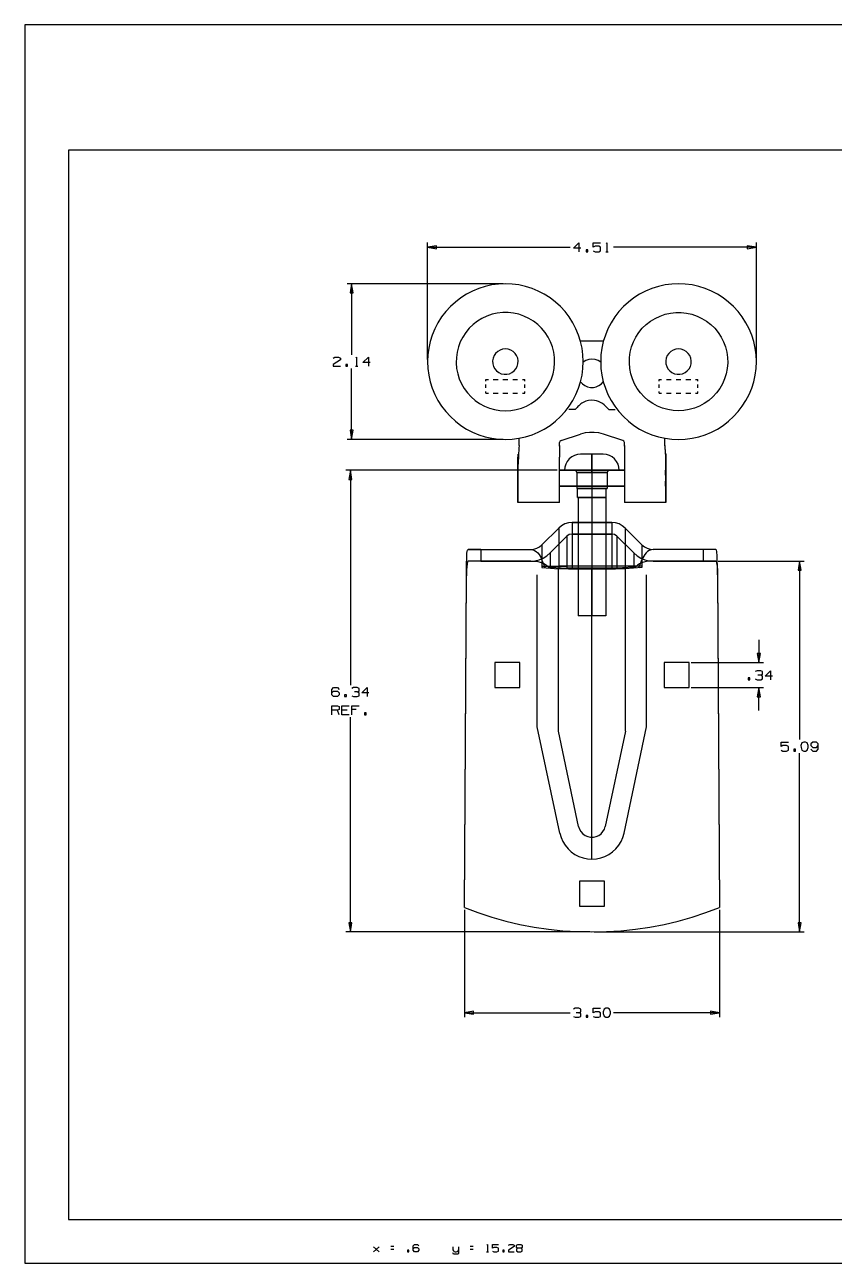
# Model space of a CAD drawing. Extents: x 40 to 4280, y 58 to 3335.
# Drawn here: x 40 to 2180, y 58 to 3335 of the extents above; entities that cross this region are included whole.
import ezdxf

# ---------------------------------------------------------------- set-up
doc = ezdxf.new("R2010")
doc.units = 0
doc.layers.add('n168-815-5040-box-rail-hangers_techdrawing', color=7, linetype='CONTINUOUS')

msp = doc.modelspace()

# ---------------------------------------------------------------- linework, layer by layer
at = {"layer": 'n168-815-5040-box-rail-hangers_techdrawing', "color": 7}
for points in [[(39.599999, 57.599999), (4280.400893, 57.599999), (4280.400893, 3334.581917), (39.599999, 3334.581917)], [(4146.429896, 3003.028925), (155.257996, 3003.028925), (155.257996, 173.257996), (4146.429896, 173.257996)], [(1104.563972, 2746.063931), (1128.658972, 2742.047931), (1128.658972, 2750.079931)], [(1523.830962, 2734.015932), (1528.599962, 2734.015932), (1528.599962, 2738.784932), (1523.830962, 2738.784932)], [(1974.120951, 2746.063931), (1950.024951, 2750.079931), (1950.024951, 2742.047931)], [(903.789977, 2649.140934), (899.773978, 2625.044934), (907.805977, 2625.044934)], [(1310.435967, 2237.396944), (1328.377967, 2238.180944), (1346.184966, 2240.524944), (1363.718966, 2244.411944), (1380.847965, 2249.812944), (1397.440965, 2256.685944), (1413.370965, 2264.978943), (1428.518964, 2274.628943), (1442.766964, 2285.561943), (1456.008964, 2297.695943), (1468.141963, 2310.936942), (1479.075963, 2325.185942), (1488.725963, 2340.332941), (1497.018963, 2356.263941), (1503.891962, 2372.856941), (1509.291962, 2389.98494), (1513.179962, 2407.51994), (1515.523962, 2425.325939), (1516.306962, 2443.268939), (1515.523962, 2461.211938), (1513.179962, 2479.017938), (1509.291962, 2496.551938), (1503.891962, 2513.680937), (1497.018963, 2530.273937), (1488.725963, 2546.204936), (1479.075963, 2561.351936), (1468.141963, 2575.600936), (1456.008964, 2588.841935), (1442.766964, 2600.975935), (1428.518964, 2611.908935), (1413.370965, 2621.558934), (1397.440965, 2629.851934), (1380.847965, 2636.724934), (1363.718966, 2642.125934), (1346.184966, 2646.012934), (1328.377967, 2648.356934), (1310.435967, 2649.140934), (1292.492968, 2648.356934), (1274.686968, 2646.012934), (1257.151969, 2642.125934), (1240.022969, 2636.724934), (1223.429969, 2629.851934), (1207.49997, 2621.558934), (1192.35297, 2611.908935), (1178.103971, 2600.975935), (1164.861971, 2588.841935), (1152.728971, 2575.600936), (1141.795971, 2561.351936), (1132.145972, 2546.204936), (1123.852972, 2530.273937), (1116.978972, 2513.680937), (1111.578972, 2496.551938), (1107.691972, 2479.017938), (1105.346972, 2461.211938), (1104.563972, 2443.268939), (1105.346972, 2425.325939), (1107.691972, 2407.51994), (1111.578972, 2389.98494), (1116.978972, 2372.856941), (1123.852972, 2356.263941), (1132.145972, 2340.332941), (1141.795971, 2325.185942), (1152.728971, 2310.936942), (1164.861971, 2297.695943), (1178.103971, 2285.561943), (1192.35297, 2274.628943), (1207.49997, 2264.978943), (1223.429969, 2256.685944), (1240.022969, 2249.812944), (1257.151969, 2244.411944), (1274.686968, 2240.524944), (1292.492968, 2238.180944)], [(1768.248956, 2237.396944), (1786.191955, 2238.180944), (1803.997955, 2240.524944), (1821.532954, 2244.411944), (1838.660954, 2249.812944), (1855.254954, 2256.685944), (1871.184953, 2264.978943), (1886.332953, 2274.628943), (1900.580952, 2285.561943), (1913.821952, 2297.695943), (1925.955952, 2310.936942), (1936.889952, 2325.185942), (1946.538951, 2340.332941), (1954.831951, 2356.263941), (1961.704951, 2372.856941), (1967.105951, 2389.98494), (1970.992951, 2407.51994), (1973.337951, 2425.325939), (1974.120951, 2443.268939), (1973.337951, 2461.211938), (1970.992951, 2479.017938), (1967.105951, 2496.551938), (1961.704951, 2513.680937), (1954.831951, 2530.273937), (1946.538951, 2546.204936), (1936.889952, 2561.351936), (1925.955952, 2575.600936), (1913.821952, 2588.841935), (1900.580952, 2600.975935), (1886.332953, 2611.908935), (1871.184953, 2621.558934), (1855.254954, 2629.851934), (1838.660954, 2636.724934), (1821.532954, 2642.125934), (1803.997955, 2646.012934), (1786.191955, 2648.356934), (1768.248956, 2649.140934), (1750.305956, 2648.356934), (1732.499957, 2646.012934), (1714.965957, 2642.125934), (1697.836958, 2636.724934), (1681.243958, 2629.851934), (1665.313958, 2621.558934), (1650.165959, 2611.908935), (1635.917959, 2600.975935), (1622.675959, 2588.841935), (1610.54296, 2575.600936), (1599.60896, 2561.351936), (1589.95896, 2546.204936), (1581.66596, 2530.273937), (1574.792961, 2513.680937), (1569.392961, 2496.551938), (1565.504961, 2479.017938), (1563.160961, 2461.211938), (1562.377961, 2443.268939), (1563.160961, 2425.325939), (1565.504961, 2407.51994), (1569.392961, 2389.98494), (1574.792961, 2372.856941), (1581.66596, 2356.263941), (1589.95896, 2340.332941), (1599.60896, 2325.185942), (1610.54296, 2310.936942), (1622.675959, 2297.695943), (1635.917959, 2285.561943), (1650.165959, 2274.628943), (1665.313958, 2264.978943), (1681.243958, 2256.685944), (1697.836958, 2249.812944), (1714.965957, 2244.411944), (1732.499957, 2240.524944), (1750.305956, 2238.180944)], [(1310.435967, 2313.153942), (1324.749967, 2313.942942), (1338.888967, 2316.302942), (1352.683966, 2320.202942), (1365.965966, 2325.597942), (1378.572966, 2332.420942), (1390.353965, 2340.589941), (1401.164965, 2350.004941), (1410.873965, 2360.551941), (1419.363965, 2372.102941), (1426.531964, 2384.51794), (1432.289964, 2397.64594), (1436.569964, 2411.32694), (1439.317964, 2425.396939), (1440.501964, 2439.683939), (1440.106964, 2454.013939), (1438.137964, 2468.212938), (1434.617964, 2482.109938), (1429.591964, 2495.535938), (1423.118964, 2508.326937), (1415.277965, 2520.327937), (1406.164965, 2531.393937), (1395.888965, 2541.389936), (1384.575965, 2550.194936), (1372.363966, 2557.701936), (1359.398966, 2563.819936), (1345.840966, 2568.474936), (1331.851967, 2571.609936), (1317.603967, 2573.186936), (1303.267967, 2573.186936), (1289.018968, 2571.609936), (1275.030968, 2568.474936), (1261.471968, 2563.819936), (1248.507969, 2557.701936), (1236.294969, 2550.194936), (1224.981969, 2541.389936), (1214.70697, 2531.393937), (1205.59297, 2520.327937), (1197.75197, 2508.326937), (1191.27897, 2495.535938), (1186.25297, 2482.109938), (1182.73397, 2468.212938), (1180.76497, 2454.013939), (1180.36997, 2439.683939), (1181.55297, 2425.396939), (1184.30197, 2411.32694), (1188.58097, 2397.64594), (1194.33997, 2384.51794), (1201.50697, 2372.102941), (1209.99697, 2360.551941), (1219.70697, 2350.004941), (1230.516969, 2340.589941), (1242.297969, 2332.420942), (1254.904969, 2325.597942), (1268.186968, 2320.202942), (1281.981968, 2316.302942), (1296.121968, 2313.942942)], [(1195.25897, 2568.564936)], [(1195.25897, 2568.564936)], [(1449.706964, 2568.564936)], [(1449.706964, 2568.564936)], [(1628.977959, 2568.564936)], [(1628.977959, 2568.564936)], [(1768.248956, 2313.153942), (1753.935956, 2313.942942), (1739.794957, 2316.302942), (1726.000957, 2320.202942), (1712.718957, 2325.597942), (1700.110957, 2332.420942), (1688.330958, 2340.589941), (1677.519958, 2350.004941), (1667.810958, 2360.551941), (1659.320959, 2372.102941), (1652.152959, 2384.51794), (1646.394959, 2397.64594), (1642.114959, 2411.32694), (1639.366959, 2425.396939), (1638.182959, 2439.683939), (1638.577959, 2454.013939), (1640.546959, 2468.212938), (1644.065959, 2482.109938), (1649.092959, 2495.535938), (1655.565959, 2508.326937), (1663.406958, 2520.327937), (1672.519958, 2531.393937), (1682.795958, 2541.389936), (1694.108958, 2550.194936), (1706.320957, 2557.701936), (1719.285957, 2563.819936), (1732.843957, 2568.474936), (1746.832956, 2571.609936), (1761.081956, 2573.186936), (1775.416956, 2573.186936), (1789.664955, 2571.609936), (1803.653955, 2568.474936), (1817.212955, 2563.819936), (1830.176954, 2557.701936), (1842.389954, 2550.194936), (1853.702954, 2541.389936), (1863.977953, 2531.393937), (1873.091953, 2520.327937), (1880.931953, 2508.326937), (1887.404953, 2495.535938), (1892.431953, 2482.109938), (1895.950953, 2468.212938), (1897.919953, 2454.013939), (1898.314953, 2439.683939), (1897.131953, 2425.396939), (1894.382953, 2411.32694), (1890.103953, 2397.64594), (1884.344953, 2384.51794), (1877.176953, 2372.102941), (1868.687953, 2360.551941), (1858.978954, 2350.004941), (1848.167954, 2340.589941), (1836.386954, 2332.420942), (1823.778954, 2325.597942), (1810.497955, 2320.202942), (1796.702955, 2316.302942), (1782.562955, 2313.942942)], [(1883.425953, 2568.564936)], [(1883.425953, 2568.564936)], [(1486.332963, 2544.469936)], [(1486.332963, 2544.469936)], [(1310.435967, 2477.001938), (1303.183967, 2476.213938), (1296.270968, 2473.884938), (1290.020968, 2470.123938), (1284.724968, 2465.107938), (1280.631968, 2459.069939), (1277.931968, 2452.292939), (1276.750968, 2445.094939), (1277.145968, 2437.810939), (1279.097968, 2430.782939), (1282.514968, 2424.337939), (1287.236968, 2418.77794), (1293.043968, 2414.36394), (1299.663968, 2411.30094), (1306.787967, 2409.73294), (1314.082967, 2409.73294), (1321.206967, 2411.30094), (1327.826967, 2414.36394), (1333.633967, 2418.77794), (1338.356967, 2424.337939), (1341.772966, 2430.782939), (1343.724966, 2437.810939), (1344.119966, 2445.094939), (1342.939966, 2452.292939), (1340.239966, 2459.069939), (1336.145967, 2465.107938), (1330.849967, 2470.123938), (1324.599967, 2473.884938), (1317.686967, 2476.213938)], [(1611.62896, 2474.110938)], [(1768.248956, 2477.001938), (1760.997956, 2476.213938), (1754.084956, 2473.884938), (1747.834956, 2470.123938), (1742.538956, 2465.107938), (1738.444957, 2459.069939), (1735.744957, 2452.292939), (1734.564957, 2445.094939), (1734.959957, 2437.810939), (1736.911957, 2430.782939), (1740.327956, 2424.337939), (1745.050956, 2418.77794), (1750.857956, 2414.36394), (1757.477956, 2411.30094), (1764.601956, 2409.73294), (1771.895956, 2409.73294), (1779.020956, 2411.30094), (1785.640955, 2414.36394), (1791.447955, 2418.77794), (1796.169955, 2424.337939), (1799.586955, 2430.782939), (1801.538955, 2437.810939), (1801.933955, 2445.094939), (1800.752955, 2452.292939), (1798.052955, 2459.069939), (1793.959955, 2465.107938), (1788.663955, 2470.123938), (1782.413955, 2473.884938), (1775.500956, 2476.213938)], [(888.277978, 2431.220939), (893.046978, 2431.220939), (893.046978, 2435.989939), (888.277978, 2435.989939)], [(1883.425953, 2316.237942)], [(903.789977, 2237.396944), (907.805977, 2261.492943), (899.773978, 2261.492943)], [(1346.578966, 2284.526943)], [(1732.105957, 2284.526943)], [(1539.342962, 2198.169945)], [(900.608977, 2155.761946), (896.593978, 2131.666947), (904.624977, 2131.666947)], [(1539.342962, 2155.761946)], [(1539.342962, 2155.761946)], [(1733.551957, 2155.761946)], [(1501.463962, 2107.570947)], [(1577.220961, 2107.570947)], [(1733.551957, 2113.931947)], [(1502.717962, 2083.475948)], [(1575.967961, 2083.475948)], [(1486.771963, 2017.54995)], [(1487.295963, 2017.54995)], [(1591.38896, 2017.54995)], [(1591.91296, 2017.54995)], [(1487.295963, 1986.90095)], [(1591.38896, 1986.90095)], [(1701.480957, 1915.577952)], [(2088.475948, 1915.577952), (2084.459948, 1891.482953), (2092.491948, 1891.482953)], [(1502.717962, 1770.234956)], [(1575.967961, 1770.234956)], [(1282.677968, 1646.769959)], [(1348.795966, 1646.769959)], [(1729.889957, 1646.769959)], [(1796.006955, 1646.769959)], [(1980.65195, 1646.769959), (1984.66795, 1670.864958), (1976.635951, 1670.864958)], [(1952.013951, 1601.66296), (1956.782951, 1601.66296), (1956.782951, 1606.43196), (1952.013951, 1606.43196)], [(1282.677968, 1580.65096)], [(1348.795966, 1580.65096)], [(1729.889957, 1580.65096)], [(1796.006955, 1580.65096)], [(1980.65195, 1580.65096), (1976.635951, 1556.555961), (1984.66795, 1556.555961)], [(885.097978, 1557.037961), (889.866978, 1557.037961), (889.866978, 1561.806961), (885.097978, 1561.806961)], [(937.605977, 1508.846962), (942.374976, 1508.846962), (942.374976, 1513.615962), (937.605977, 1513.615962)], [(2072.964948, 1412.850965), (2077.733948, 1412.850965), (2077.733948, 1417.619965), (2072.964948, 1417.619965)], [(2103.987947, 1412.850965), (2108.756947, 1415.360965), (2111.266947, 1422.388964), (2111.266947, 1427.156964), (2108.756947, 1434.435964), (2103.987947, 1436.694964), (2099.218948, 1436.694964), (2094.449948, 1434.435964), (2091.939948, 1427.156964), (2092.190948, 1422.388964), (2094.449948, 1415.360965), (2099.218948, 1412.850965)], [(1504.082962, 1213.36397)], [(1574.601961, 1213.36397)], [(1572.400961, 1068.478973)], [(900.608977, 934.218977), (904.624977, 958.313976), (896.593978, 958.313976)], [(2088.475948, 934.218977), (2092.491948, 958.313976), (2084.459948, 958.313976)], [(1202.00897, 720.542982), (1226.103969, 716.526982), (1226.103969, 724.557982)], [(1581.10796, 708.494982), (1585.87696, 711.004982), (1588.38696, 718.032982), (1588.38696, 722.801982), (1585.87696, 730.079982), (1581.10796, 732.338982), (1576.338961, 732.338982), (1571.569961, 730.079982), (1569.059961, 722.801982), (1569.310961, 718.032982), (1571.569961, 711.004982), (1576.338961, 708.494982)], [(1876.676953, 720.542982), (1852.580954, 724.557982), (1852.580954, 716.526982)], [(1523.830962, 708.494982), (1528.599962, 708.494982), (1528.599962, 713.263982), (1523.830962, 713.263982)], [(1051.277974, 88.011998), (1055.092974, 88.011998), (1055.092974, 91.826998), (1051.277974, 91.826998)], [(1303.315967, 88.011998), (1307.131967, 88.011998), (1307.131967, 91.826998), (1303.315967, 91.826998)]]:
    msp.add_lwpolyline(points, close=True, dxfattribs=at)
for points in [[(1104.563972, 2449.292939), (1104.563972, 2758.111931)], [(1509.624962, 2743.553931), (1490.548963, 2743.553931), (1504.855962, 2757.860931), (1504.855962, 2734.015932)], [(1542.805961, 2736.274932), (1547.574961, 2734.015932), (1557.363961, 2734.015932), (1562.132961, 2736.274932), (1562.132961, 2745.812931), (1557.363961, 2748.322931), (1547.574961, 2748.322931), (1542.805961, 2746.063931), (1542.805961, 2757.860931), (1562.132961, 2757.860931)], [(1576.840961, 2755.852931), (1578.848961, 2757.860931), (1578.848961, 2734.015932)], [(1974.120951, 2449.292939), (1974.120951, 2758.111931)], [(1104.563972, 2746.063931), (1482.014963, 2746.063931)], [(1575.836961, 2734.015932), (1581.86096, 2734.015932)], [(1974.120951, 2746.063931), (1596.66996, 2746.063931)], [(1304.411967, 2649.140934), (891.741978, 2649.140934)], [(903.789977, 2649.140934), (903.789977, 2461.340938)], [(1569.578961, 2497.242938), (1509.105962, 2497.242938)], [(854.995979, 2452.806939), (859.513979, 2455.064939), (869.302978, 2455.064939), (874.071978, 2452.806939), (874.071978, 2448.037939), (854.744979, 2435.989939), (854.995979, 2431.220939), (874.071978, 2431.220939)], [(903.789977, 2237.396944), (903.789977, 2425.196939)], [(914.029977, 2431.220939), (920.053977, 2431.220939)], [(915.033977, 2453.057939), (917.041977, 2455.064939), (917.041977, 2431.220939)], [(952.833976, 2440.758939), (933.757977, 2440.758939), (948.064976, 2455.064939), (948.064976, 2431.220939)], [(1562.375961, 2442.129939), (1555.341961, 2446.439939), (1547.537961, 2449.110939), (1539.338962, 2450.015939), (1531.138962, 2449.109939), (1523.334962, 2446.437939), (1516.301962, 2442.127939)], [(1259.063969, 2391.80094), (1259.063969, 2396.33094)], [(1259.063969, 2396.33094), (1265.485968, 2396.33094)], [(1278.328968, 2396.33094), (1291.170968, 2396.33094)], [(1304.013967, 2396.33094), (1316.856967, 2396.33094)], [(1329.699967, 2396.33094), (1342.542966, 2396.33094)], [(1355.385966, 2396.33094), (1361.806966, 2396.33094)], [(1361.806966, 2391.80094), (1361.806966, 2396.33094)], [(1716.877957, 2391.80094), (1716.877957, 2396.33094)], [(1716.877957, 2396.33094), (1723.298957, 2396.33094)], [(1736.141957, 2396.33094), (1748.984956, 2396.33094)], [(1761.827956, 2396.33094), (1774.670956, 2396.33094)], [(1787.513955, 2396.33094), (1800.356955, 2396.33094)], [(1813.198955, 2396.33094), (1819.620955, 2396.33094)], [(1819.620955, 2391.80094), (1819.620955, 2396.33094)], [(1259.063969, 2373.680941), (1259.063969, 2382.74094)], [(1259.063969, 2360.090941), (1259.063969, 2364.620941)], [(1259.063969, 2360.090941), (1265.485968, 2360.090941)], [(1278.328968, 2360.090941), (1291.170968, 2360.090941)], [(1304.013967, 2360.090941), (1316.856967, 2360.090941)], [(1329.699967, 2360.090941), (1342.542966, 2360.090941)], [(1355.385966, 2360.090941), (1361.806966, 2360.090941), (1361.806966, 2364.620941)], [(1361.806966, 2373.680941), (1361.806966, 2382.74094)], [(1509.260962, 2389.88394), (1514.511962, 2384.20494), (1520.813962, 2379.720941), (1527.899962, 2376.620941), (1535.470962, 2375.037941), (1543.205961, 2375.037941), (1550.776961, 2376.620941), (1557.863961, 2379.719941), (1564.165961, 2384.20294), (1569.416961, 2389.88194)], [(1716.877957, 2373.680941), (1716.877957, 2382.74094)], [(1716.877957, 2360.090941), (1716.877957, 2364.620941)], [(1716.877957, 2360.090941), (1723.298957, 2360.090941)], [(1736.141957, 2360.090941), (1748.984956, 2360.090941)], [(1761.827956, 2360.090941), (1774.670956, 2360.090941)], [(1787.513955, 2360.090941), (1800.356955, 2360.090941)], [(1813.198955, 2360.090941), (1819.620955, 2360.090941)], [(1819.620955, 2373.680941), (1819.620955, 2382.74094)], [(1819.620955, 2360.090941), (1819.620955, 2364.620941)], [(1304.411967, 2237.396944), (891.741978, 2237.396944)], [(1346.578966, 2220.980944), (1346.578966, 2240.594944)], [(1457.536964, 2234.463944), (1454.658964, 2232.361944), (1453.560964, 2228.969944)], [(1453.562964, 2219.797945), (1453.562964, 2228.969944)], [(1457.538964, 2234.463944), (1509.232962, 2251.463944)], [(1569.454961, 2251.463944), (1557.606961, 2254.541944), (1545.464961, 2256.093944), (1533.223962, 2256.093944), (1521.081962, 2254.541944), (1509.233962, 2251.463944)], [(1621.145959, 2234.463944), (1569.451961, 2251.463944)], [(1625.119959, 2228.969944), (1624.021959, 2232.361944), (1621.143959, 2234.463944)], [(1625.121959, 2219.234945), (1625.121959, 2228.969944)], [(1732.105957, 2220.980944), (1732.105957, 2240.594944)], [(1732.105957, 2220.980944), (1732.105957, 2240.594944)], [(1509.463962, 2198.169945), (1501.190962, 2197.354945), (1493.234963, 2194.941945), (1485.902963, 2191.022945), (1479.476963, 2185.748945), (1474.202963, 2179.322946), (1470.283963, 2171.990946), (1467.870963, 2164.034946), (1467.055963, 2155.761946)], [(1569.220961, 2198.169945), (1509.463962, 2198.169945)], [(1611.62896, 2155.761946), (1610.81396, 2164.034946), (1608.40096, 2171.990946), (1604.48196, 2179.322946), (1599.20796, 2185.748945), (1592.78096, 2191.022945), (1585.44996, 2194.941945), (1577.493961, 2197.354945), (1569.220961, 2198.169945)], [(1343.687966, 2166.748946), (1343.605966, 2168.280946)], [(1453.562964, 2070.656948), (1453.562964, 2190.758945)], [(1625.121959, 2190.758945), (1625.121959, 2070.656948)], [(1734.997957, 2166.748946), (1734.915957, 2168.280946)], [(1447.530964, 2155.761946), (888.561978, 2155.761946)], [(900.608977, 2155.761946), (900.608977, 1587.15696)], [(1493.271963, 2155.761946), (1467.055963, 2155.761946)], [(1499.054963, 2149.978946), (1498.279963, 2152.869946), (1496.162963, 2154.986946), (1493.271963, 2155.761946)], [(1499.054963, 2149.978946), (1499.054963, 2107.570947)], [(1539.342962, 2149.978946), (1539.342962, 2155.761946)], [(1539.342962, 2155.761946), (1539.342962, 2149.978946)], [(1539.342962, 2149.978946), (1539.342962, 2083.475948)], [(1539.342962, 2149.978946), (1539.342962, 2083.475948)], [(1585.41296, 2155.761946), (1582.52096, 2154.986946), (1580.40496, 2152.869946), (1579.629961, 2149.978946)], [(1579.629961, 2149.978946), (1579.629961, 2107.570947)], [(1585.41296, 2155.761946), (1611.62896, 2155.761946)], [(1733.551957, 2155.761946), (1733.551957, 2142.406946)], [(1733.551957, 2142.406946), (1733.551957, 2155.761946)], [(1733.551957, 2142.406946), (1733.551957, 2127.286947)], [(1733.551957, 2142.406946), (1733.551957, 2127.286947)], [(1501.463962, 2107.570947), (1499.054963, 2107.570947)], [(1501.463962, 2083.475948), (1501.463962, 2107.570947)], [(1501.463962, 2083.475948), (1501.463962, 2107.570947)], [(1577.220961, 2083.475948), (1577.220961, 2107.570947)], [(1577.220961, 2083.475948), (1577.220961, 2107.570947)], [(1579.629961, 2107.570947), (1577.220961, 2107.570947)], [(1733.551957, 2113.931947), (1733.551957, 2127.286947)], [(1733.551957, 2127.286947), (1733.551957, 2113.931947)], [(1453.562964, 2070.656948), (1343.687966, 2070.656948)], [(1502.717962, 2083.475948), (1502.717962, 1770.234956)], [(1502.717962, 2083.475948), (1502.717962, 1770.234956)], [(1539.342962, 2083.475948), (1539.342962, 1770.234956)], [(1575.967961, 2083.475948), (1575.967961, 1770.234956)], [(1575.967961, 2083.475948), (1575.967961, 1770.234956)], [(1734.997957, 2070.656948), (1625.121959, 2070.656948)], [(1407.190965, 1958.648951), (1451.468964, 2002.92695)], [(1407.190965, 1958.648951), (1451.468964, 2002.92695)], [(1486.771963, 2017.54995), (1477.031963, 2016.59095), (1467.666963, 2013.74995), (1459.034964, 2009.13595), (1451.468964, 2002.92695)], [(1486.771963, 2017.54995), (1477.031963, 2016.59095), (1467.666963, 2013.74995), (1459.034964, 2009.13595), (1451.468964, 2002.92695)], [(1591.91296, 2017.54995), (1486.771963, 2017.54995)], [(1591.91296, 2017.54995), (1486.771963, 2017.54995)], [(1627.214959, 2002.92695), (1619.64996, 2009.13595), (1611.01896, 2013.74995), (1601.65296, 2016.59095), (1591.91296, 2017.54995)], [(1627.214959, 2002.92695), (1619.64996, 2009.13595), (1611.01896, 2013.74995), (1601.65296, 2016.59095), (1591.91296, 2017.54995)], [(1671.493958, 1958.648951), (1627.214959, 2002.92695)], [(1671.493958, 1958.648951), (1627.214959, 2002.92695)], [(1428.862964, 1936.976952), (1473.141963, 1981.25495)], [(1428.862964, 1936.976952), (1473.141963, 1981.25495)], [(1486.771963, 1986.90095), (1479.394963, 1985.43395), (1473.141963, 1981.25495)], [(1486.771963, 1986.90095), (1479.394963, 1985.43395), (1473.141963, 1981.25495)], [(1591.91296, 1986.90095), (1486.771963, 1986.90095)], [(1591.91296, 1986.90095), (1486.771963, 1986.90095)], [(1605.54296, 1981.25495), (1599.28896, 1985.43395), (1591.91296, 1986.90095)], [(1605.54296, 1981.25495), (1599.28896, 1985.43395), (1591.91296, 1986.90095)], [(1649.821959, 1936.976952), (1605.54296, 1981.25495)], [(1649.821959, 1936.976952), (1605.54296, 1981.25495)], [(1211.64397, 1946.227951), (1377.347966, 1946.227951)], [(1245.377969, 1946.227951), (1211.64397, 1946.227951)], [(1245.377969, 1946.227951), (1245.377969, 1915.577952)], [(1245.377969, 1946.227951), (1377.203966, 1946.227951)], [(1377.203966, 1946.227951), (1385.476965, 1947.042951), (1393.431965, 1949.455951), (1400.763965, 1953.374951), (1407.190965, 1958.648951)], [(1377.203966, 1946.227951), (1385.476965, 1947.042951), (1393.431965, 1949.455951), (1400.763965, 1953.374951), (1407.190965, 1958.648951)], [(1377.203966, 1946.227951), (1377.347966, 1946.227951)], [(1377.203966, 1915.577952), (1388.631965, 1916.477952), (1399.779965, 1919.153952), (1410.370965, 1923.540952), (1420.145964, 1929.530952), (1428.862964, 1936.976952)], [(1377.203966, 1915.577952), (1388.631965, 1916.477952), (1399.779965, 1919.153952), (1410.370965, 1923.540952), (1420.145964, 1929.530952), (1428.862964, 1936.976952)], [(1649.821959, 1936.976952), (1658.538959, 1929.530952), (1668.313958, 1923.540952), (1678.904958, 1919.153952), (1690.051958, 1916.477952), (1701.480957, 1915.577952)], [(1649.821959, 1936.976952), (1658.538959, 1929.530952), (1668.313958, 1923.540952), (1678.904958, 1919.153952), (1690.051958, 1916.477952), (1701.480957, 1915.577952)], [(1671.493958, 1958.648951), (1677.920958, 1953.374951), (1685.251958, 1949.455951), (1693.207958, 1947.042951), (1701.480957, 1946.227951)], [(1671.493958, 1958.648951), (1677.920958, 1953.374951), (1685.251958, 1949.455951), (1693.207958, 1947.042951), (1701.480957, 1946.227951)], [(1867.040953, 1946.227951), (1701.336957, 1946.227951)], [(1701.480957, 1946.227951), (1701.336957, 1946.227951)], [(1833.306954, 1946.227951), (1701.480957, 1946.227951)], [(1867.040953, 1946.227951), (1833.306954, 1946.227951)], [(1833.306954, 1946.227951), (1833.306954, 1915.577952)], [(1211.64597, 1915.577952), (1211.43497, 1915.509952), (1211.22197, 1915.320952), (1211.02997, 1915.045952), (1210.83697, 1914.672952), (1210.44497, 1913.602952), (1210.05997, 1912.135952)], [(1245.377969, 1915.577952), (1211.64597, 1915.577952)], [(1377.496966, 1915.577952), (1211.64597, 1915.577952)], [(1245.377969, 1915.577952), (1377.203966, 1915.577952)], [(1377.496966, 1915.577952), (1377.203966, 1915.577952)], [(1407.190965, 1902.084952), (1451.468964, 1902.084952)], [(1428.862964, 1902.084952), (1473.141963, 1902.084952)], [(1486.771963, 1902.084952), (1451.468964, 1902.084952)], [(1486.771963, 1902.084952), (1473.141963, 1902.084952)], [(1591.91296, 1902.084952), (1486.771963, 1902.084952)], [(1591.91296, 1902.084952), (1486.771963, 1902.084952)], [(1627.214959, 1902.084952), (1591.91296, 1902.084952)], [(1605.54296, 1902.084952), (1591.91296, 1902.084952)], [(1649.821959, 1902.084952), (1605.54296, 1902.084952)], [(1671.493958, 1902.084952), (1627.214959, 1902.084952)], [(1701.480957, 1915.577952), (1867.037953, 1915.577952)], [(1833.306954, 1915.577952), (1701.480957, 1915.577952)], [(1867.037953, 1915.577952), (1833.306954, 1915.577952)], [(1867.037953, 1915.577952), (1867.249953, 1915.509952), (1867.462953, 1915.320952), (1867.654953, 1915.045952), (1867.847953, 1914.672952), (1868.238953, 1913.602952), (1868.624953, 1912.135952)], [(1873.061953, 1915.577952), (2100.523947, 1915.577952)], [(2088.475948, 1915.577952), (2088.475948, 1442.969964)], [(1202.00897, 998.623975), (1207.35597, 1878.980953)], [(1202.00897, 998.623975), (1207.33297, 1876.526953)], [(1394.769965, 1476.672963), (1394.769965, 1878.980953)], [(1407.190965, 1898.277953), (1451.468964, 1895.297953)], [(1423.451964, 1900.065952), (1426.218964, 1899.905953), (1428.862964, 1899.736953)], [(1428.862964, 1899.736953), (1473.141963, 1896.756953)], [(1450.574964, 1465.101963), (1450.574964, 1896.375953)], [(1486.771963, 1894.313953), (1477.031963, 1894.378953), (1467.666963, 1894.569953), (1459.034964, 1894.879953), (1451.468964, 1895.297953)], [(1486.771963, 1896.375953), (1479.394963, 1896.474953), (1473.141963, 1896.756953)], [(1591.91296, 1896.375953), (1486.771963, 1896.375953)], [(1591.91296, 1894.313953), (1486.771963, 1894.313953)], [(1539.342962, 1184.81097), (1539.342962, 1896.375953)], [(1539.342962, 1126.981972), (1539.342962, 1894.886953)], [(1605.54296, 1896.756953), (1599.28896, 1896.474953), (1591.91296, 1896.375953)], [(1627.214959, 1895.297953), (1619.64996, 1894.879953), (1611.01896, 1894.569953), (1601.65296, 1894.378953), (1591.91296, 1894.313953)], [(1649.821959, 1899.736953), (1605.54296, 1896.756953)], [(1624.190959, 1195.69097), (1683.914958, 1476.672963), (1683.914958, 1878.980953)], [(1671.493958, 1898.277953), (1627.214959, 1895.297953)], [(1628.109959, 1465.101963), (1628.109959, 1896.375953)], [(1649.821959, 1899.736953), (1652.465959, 1899.905953), (1655.232959, 1900.065952)], [(1871.328953, 1878.980953), (1876.676953, 998.623975)], [(1871.351953, 1876.526953), (1876.676953, 998.623975)], [(1980.65195, 1707.007957), (1980.65195, 1646.769959)], [(1282.677968, 1646.769959), (1282.677968, 1580.65096)], [(1282.677968, 1646.769959), (1282.677968, 1580.65096)], [(1348.795966, 1646.769959), (1282.677968, 1646.769959)], [(1348.795966, 1646.769959), (1282.677968, 1646.769959)], [(1348.795966, 1580.65096), (1348.795966, 1646.769959)], [(1348.795966, 1580.65096), (1348.795966, 1646.769959)], [(1796.006955, 1646.769959), (1729.889957, 1646.769959)], [(1729.889957, 1646.769959), (1729.889957, 1580.65096)], [(1796.006955, 1646.769959), (1729.889957, 1646.769959)], [(1729.889957, 1646.769959), (1729.889957, 1580.65096)], [(1796.006955, 1580.65096), (1796.006955, 1646.769959)], [(1796.006955, 1580.65096), (1796.006955, 1646.769959)], [(1802.030955, 1646.769959), (1992.69995, 1646.769959)], [(1985.54695, 1613.71096), (1990.31595, 1615.96896), (1990.31595, 1623.247959), (1985.54695, 1625.506959), (1975.757951, 1625.506959), (1970.988951, 1623.247959)], [(1971.239951, 1603.92196), (1975.757951, 1601.66296), (1985.54695, 1601.66296), (1990.31595, 1603.92196), (1990.31595, 1611.20096), (1985.54695, 1613.71096), (1978.267951, 1613.71096)], [(2016.56895, 1611.20096), (1997.49395, 1611.20096), (2011.79995, 1625.506959), (2011.79995, 1601.66296)], [(851.815979, 1566.575961), (856.333979, 1571.344961), (866.122978, 1571.344961), (870.891978, 1566.575961), (870.891978, 1561.806961), (866.122978, 1557.037961), (856.333979, 1557.037961), (851.815979, 1561.806961), (851.815979, 1576.113961), (856.333979, 1580.88296), (866.122978, 1580.88296), (870.891978, 1576.113961)], [(918.630977, 1569.085961), (923.399977, 1571.344961), (923.399977, 1578.623961), (918.630977, 1580.88296), (908.841977, 1580.88296), (904.072977, 1578.623961)], [(949.653976, 1566.575961), (930.577977, 1566.575961), (944.884976, 1580.88296), (944.884976, 1557.037961)], [(1282.677968, 1580.65096), (1348.795966, 1580.65096)], [(1282.677968, 1580.65096), (1348.795966, 1580.65096)], [(1729.889957, 1580.65096), (1796.006955, 1580.65096)], [(1729.889957, 1580.65096), (1796.006955, 1580.65096)], [(1802.030955, 1580.65096), (1992.69995, 1580.65096)], [(1980.65195, 1520.412962), (1980.65195, 1580.65096)], [(904.323977, 1559.296961), (908.841977, 1557.037961), (918.630977, 1557.037961), (923.399977, 1559.296961), (923.399977, 1566.575961), (918.630977, 1569.085961), (911.351977, 1569.085961)], [(851.815979, 1508.846962), (851.815979, 1532.691962), (866.122978, 1532.691962), (870.891978, 1530.432962), (870.891978, 1523.153962), (866.122978, 1520.894962), (851.815979, 1520.894962)], [(870.891978, 1508.846962), (866.122978, 1520.894962)], [(897.145978, 1508.846962), (878.069978, 1508.846962), (878.069978, 1532.691962), (897.145978, 1532.691962)], [(892.376978, 1520.894962), (878.069978, 1520.894962)], [(904.323977, 1508.846962), (904.323977, 1532.691962), (923.399977, 1532.691962)], [(916.120977, 1523.153962), (904.323977, 1523.153962)], [(900.608977, 934.218977), (900.608977, 1502.822962)], [(1454.493964, 1195.69097), (1394.769965, 1476.672963)], [(1504.082962, 1213.36397), (1450.574964, 1465.101963)], [(1628.109959, 1465.101963), (1574.601961, 1213.36397)], [(2039.431949, 1415.109965), (2044.200949, 1412.850965), (2053.989949, 1412.850965), (2058.757949, 1415.109965), (2058.757949, 1424.647964), (2053.989949, 1427.156964), (2044.200949, 1427.156964), (2039.431949, 1424.898964), (2039.431949, 1436.694964), (2058.757949, 1436.694964)], [(2118.444947, 1417.619965), (2122.962947, 1412.850965), (2132.750947, 1412.850965), (2137.520947, 1417.619965), (2137.520947, 1431.925964), (2132.750947, 1436.694964), (2122.962947, 1436.694964), (2118.444947, 1431.925964), (2118.193947, 1427.156964), (2122.962947, 1422.388964), (2132.750947, 1422.388964), (2137.520947, 1427.156964)], [(2088.475948, 934.218977), (2088.475948, 1406.826965)], [(1504.082962, 1213.36397), (1506.411962, 1206.19697), (1510.179962, 1199.66997), (1515.221962, 1194.06997), (1521.318962, 1189.64097), (1528.202962, 1186.57597), (1535.574962, 1185.00897), (1543.109961, 1185.00897), (1550.480961, 1186.57597), (1557.365961, 1189.64097), (1563.462961, 1194.06997), (1568.504961, 1199.66997), (1572.272961, 1206.19697), (1574.601961, 1213.36397)], [(1504.082962, 1213.36397), (1506.411962, 1206.19697), (1510.179962, 1199.66997), (1515.221962, 1194.06997), (1521.318962, 1189.64097), (1528.202962, 1186.57597), (1535.574962, 1185.00897), (1543.109961, 1185.00897), (1550.480961, 1186.57597), (1557.365961, 1189.64097), (1563.462961, 1194.06997), (1568.504961, 1199.66997), (1572.272961, 1206.19697), (1574.601961, 1213.36397)], [(1454.493964, 1195.69097), (1457.726964, 1184.34297), (1462.469963, 1173.537971), (1468.634963, 1163.476971), (1476.108963, 1154.345971), (1484.752963, 1146.312971), (1494.406963, 1139.527972), (1504.891962, 1134.115972), (1516.014962, 1130.177972), (1527.569962, 1127.784972), (1539.342962, 1126.981972), (1551.114961, 1127.784972), (1562.669961, 1130.177972), (1573.791961, 1134.115972), (1584.27796, 1139.527972), (1593.93196, 1146.312971), (1602.57596, 1154.345971), (1610.04996, 1163.476971), (1616.21496, 1173.537971), (1620.957959, 1184.34297), (1624.190959, 1195.69097)], [(1506.283962, 1068.478973), (1506.283962, 1002.359975)], [(1572.400961, 1068.478973), (1506.283962, 1068.478973)], [(1572.400961, 1068.478973), (1506.283962, 1068.478973)], [(1506.283962, 1068.478973), (1506.283962, 1068.478973), (1506.283962, 1002.359975), (1506.283962, 1002.359975)], [(1572.400961, 1002.359975), (1572.400961, 1068.478973)], [(1572.400961, 1002.359975), (1572.400961, 1002.359975), (1572.400961, 1068.478973)], [(1202.00897, 998.623975), (1237.979969, 985.233975), (1274.480968, 973.362976), (1311.447967, 963.032976), (1348.814966, 954.260976), (1386.516965, 947.061976), (1424.487964, 941.450976), (1462.660963, 937.434977), (1500.967962, 935.022977), (1539.342962, 934.218977), (1577.716961, 935.022977), (1616.02396, 937.434977), (1654.196959, 941.450976), (1692.166958, 947.061976), (1729.868957, 954.260976), (1767.236956, 963.032976), (1804.202955, 973.362976), (1840.704954, 985.233975), (1876.676953, 998.623975)], [(1202.00897, 998.623975), (1237.979969, 985.233975), (1274.480968, 973.362976), (1311.447967, 963.032976), (1348.814966, 954.260976), (1386.516965, 947.061976), (1424.487964, 941.450976), (1462.660963, 937.434977), (1500.967962, 935.022977), (1539.342962, 934.218977), (1577.716961, 935.022977), (1616.02396, 937.434977), (1654.196959, 941.450976), (1692.166958, 947.061976), (1729.868957, 954.260976), (1767.236956, 963.032976), (1804.202955, 973.362976), (1840.704954, 985.233975), (1876.676953, 998.623975)], [(1202.00897, 992.599975), (1202.00897, 708.494982)], [(1506.283962, 1002.359975), (1572.400961, 1002.359975)], [(1506.283962, 1002.359975), (1572.400961, 1002.359975)], [(1876.676953, 992.599975), (1876.676953, 708.494982)], [(1533.318962, 934.218977), (888.561978, 934.218977)], [(1545.365961, 934.218977), (2100.523947, 934.218977)], [(1504.855962, 720.542982), (1509.624962, 722.801982), (1509.624962, 730.079982), (1504.855962, 732.338982), (1495.066963, 732.338982), (1490.297963, 730.079982)], [(1542.805961, 710.753982), (1547.574961, 708.494982), (1557.363961, 708.494982), (1562.132961, 710.753982), (1562.132961, 720.291982), (1557.363961, 722.801982), (1547.574961, 722.801982), (1542.805961, 720.542982), (1542.805961, 732.338982), (1562.132961, 732.338982)], [(1202.00897, 720.542982), (1482.014963, 720.542982)], [(1490.548963, 710.753982), (1495.066963, 708.494982), (1504.855962, 708.494982), (1509.624962, 710.753982), (1509.624962, 718.032982), (1504.855962, 720.542982), (1497.576963, 720.542982)], [(1876.676953, 720.542982), (1596.66996, 720.542982)], [(961.642976, 88.011998), (976.702976, 100.661997)], [(961.642976, 100.661997), (976.702976, 88.011998)], [(1015.094975, 101.464997), (1007.263975, 101.464997)], [(1066.658973, 95.641998), (1070.272973, 99.456998), (1078.103973, 99.456998), (1081.918973, 95.641998), (1081.918973, 91.826998), (1078.103973, 88.011998), (1070.272973, 88.011998), (1066.658973, 91.826998), (1066.658973, 103.271997), (1070.272973, 107.086997), (1078.103973, 107.086997), (1081.918973, 103.271997)], [(1171.674971, 100.661997), (1171.674971, 93.030998), (1172.879971, 90.420998), (1175.088971, 88.613998), (1177.899971, 88.011998), (1180.50997, 88.011998), (1183.32097, 88.613998), (1185.52997, 90.420998), (1186.73497, 93.030998)], [(1186.73497, 100.661997), (1186.73497, 84.798998), (1186.33297, 83.192998), (1185.12797, 81.987998), (1184.32497, 81.786998), (1174.083971, 81.786998), (1173.280971, 81.987998), (1172.076971, 83.192998), (1171.674971, 84.798998)], [(1225.126969, 101.464997), (1217.29597, 101.464997)], [(1261.711968, 105.480997), (1263.317968, 107.086997), (1263.317968, 88.011998)], [(1276.489968, 89.818998), (1280.304968, 88.011998), (1288.135968, 88.011998), (1291.950968, 89.818998), (1291.950968, 97.448998), (1288.135968, 99.456998), (1280.304968, 99.456998), (1276.489968, 97.649998), (1276.489968, 107.086997), (1291.950968, 107.086997)], [(1318.696967, 105.279997), (1322.311967, 107.086997), (1330.142967, 107.086997), (1333.957967, 105.279997), (1333.957967, 101.464997), (1318.496967, 91.826998), (1318.696967, 88.011998), (1333.957967, 88.011998)], [(1343.314966, 97.649998), (1339.699967, 99.456998), (1339.699967, 105.279997), (1343.314966, 107.086997), (1351.145966, 107.086997), (1354.960966, 105.279997), (1354.960966, 99.456998), (1351.145966, 97.649998), (1343.314966, 97.649998), (1339.499967, 95.641998), (1339.499967, 90.019998), (1343.314966, 88.011998), (1351.145966, 88.011998), (1354.960966, 89.818998), (1354.960966, 95.641998), (1351.145966, 97.649998)], [(1015.094975, 93.633998), (1007.263975, 93.633998)], [(1225.126969, 93.633998), (1217.29597, 93.633998)], [(1260.908968, 88.011998), (1265.727968, 88.011998)]]:
    msp.add_lwpolyline(points, dxfattribs=at)
for points in [[(1516.277962, 2335.240942), (1506.121962, 2330.118942), (1502.569962, 2323.774942), (1494.511963, 2316.515942)], [(1545.691961, 2340.503941), (1535.584962, 2341.808941), (1525.294962, 2339.962942), (1516.277962, 2335.240942)], [(1567.097961, 2332.444942), (1560.694961, 2336.752942), (1553.347961, 2339.520942), (1545.691961, 2340.503941)], [(1584.16796, 2316.515942), (1577.660961, 2321.887942), (1574.566961, 2327.738942), (1567.097961, 2332.444942)], [(1491.482963, 2316.237942), (1487.106963, 2316.237942), (1482.729963, 2316.237942), (1478.353963, 2316.237942)], [(1494.511963, 2316.515942), (1493.539963, 2316.279942), (1492.480963, 2316.239942), (1491.483963, 2316.237942)], [(1584.16796, 2316.515942), (1585.14096, 2316.279942), (1586.19996, 2316.239942), (1587.19696, 2316.237942)], [(1587.19796, 2316.237942), (1591.57396, 2316.237942), (1595.95096, 2316.237942), (1600.32696, 2316.237942)], [(1343.685966, 2198.061945), (1343.685966, 2155.595946), (1343.685966, 2113.128947), (1343.685966, 2070.662948)], [(1346.576966, 2220.980944), (1345.639966, 2203.414945), (1344.703966, 2185.847945), (1343.766966, 2168.280946)], [(1453.564964, 2220.980944), (1453.564964, 2210.906945), (1453.564964, 2200.832945), (1453.564964, 2190.758945)], [(1539.342962, 2155.761946), (1539.342962, 2169.897946), (1539.342962, 2184.033945), (1539.342962, 2198.169945)], [(1539.342962, 2198.169945), (1539.342962, 2184.033945), (1539.342962, 2169.897946), (1539.342962, 2155.761946)], [(1625.121959, 2220.980944), (1625.121959, 2210.906945), (1625.121959, 2200.832945), (1625.121959, 2190.758945)], [(1732.103957, 2220.980944), (1733.040957, 2203.414945), (1733.976957, 2185.847945), (1734.913957, 2168.280946)], [(1733.695957, 2208.075945), (1733.161957, 2212.376945), (1732.634957, 2216.679945), (1732.103957, 2220.980944)], [(1734.995957, 2190.758945), (1735.866957, 2196.002945), (1734.110957, 2202.630945), (1733.695957, 2208.075945)], [(1734.999957, 2198.061945), (1734.999957, 2155.595946), (1734.999957, 2113.128947), (1734.999957, 2070.662948)], [(1343.685966, 2070.662948), (1343.685966, 2110.694947), (1343.685966, 2150.726946), (1343.685966, 2190.758945)], [(1734.995957, 2170.915946), (1734.995957, 2146.684946), (1734.995957, 2122.453947), (1734.995957, 2098.221948)], [(1734.995957, 2098.221948), (1734.995957, 2120.479947), (1734.995957, 2142.737946), (1734.995957, 2164.995946)], [(1734.999957, 2070.662948), (1734.999957, 2110.694947), (1734.999957, 2150.726946), (1734.999957, 2190.758945)], [(1625.127959, 2155.761946), (1567.935961, 2155.761946), (1510.743962, 2155.761946), (1453.552964, 2155.761946)], [(1453.554964, 2155.761946), (1510.745962, 2155.761946), (1567.937961, 2155.761946), (1625.129959, 2155.761946)], [(1611.62896, 2155.761946), (1563.501961, 2155.761946), (1515.374962, 2155.761946), (1467.248963, 2155.761946)], [(1467.248963, 2155.761946), (1515.374962, 2155.761946), (1563.501961, 2155.761946), (1611.62896, 2155.761946)], [(1585.41296, 2155.761946), (1554.698961, 2155.761946), (1523.985962, 2155.761946), (1493.271963, 2155.761946)], [(1493.271963, 2155.761946), (1523.985962, 2155.761946), (1554.698961, 2155.761946), (1585.41296, 2155.761946)], [(1579.629961, 2149.978946), (1552.771961, 2149.978946), (1525.912962, 2149.978946), (1499.054963, 2149.978946)], [(1499.054963, 2149.978946), (1525.912962, 2149.978946), (1552.771961, 2149.978946), (1579.629961, 2149.978946)], [(1625.131959, 2113.931947), (1567.939961, 2113.931947), (1510.747962, 2113.931947), (1453.556964, 2113.931947)], [(1453.556964, 2113.931947), (1510.747962, 2113.931947), (1567.939961, 2113.931947), (1625.131959, 2113.931947)], [(1499.054963, 2107.570947), (1525.912962, 2107.570947), (1552.771961, 2107.570947), (1579.629961, 2107.570947)], [(1579.629961, 2107.570947), (1552.771961, 2107.570947), (1525.912962, 2107.570947), (1499.054963, 2107.570947)], [(1501.463962, 2083.475948), (1526.715962, 2083.475948), (1551.968961, 2083.475948), (1577.220961, 2083.475948)], [(1577.220961, 2083.475948), (1551.968961, 2083.475948), (1526.715962, 2083.475948), (1501.463962, 2083.475948)], [(1575.967961, 2083.475948), (1551.550961, 2083.475948), (1527.133962, 2083.475948), (1502.717962, 2083.475948)], [(1575.967961, 2083.475948), (1551.550961, 2083.475948), (1527.133962, 2083.475948), (1502.717962, 2083.475948)], [(1451.468964, 2002.92695), (1451.468964, 1967.050951), (1451.468964, 1931.174952), (1451.468964, 1895.297953)], [(1486.771963, 2017.54995), (1486.771963, 1976.471951), (1486.771963, 1935.392952), (1486.771963, 1894.313953)], [(1591.38896, 2017.54995), (1556.690961, 2017.54995), (1521.993962, 2017.54995), (1487.295963, 2017.54995)], [(1487.295963, 2017.54995), (1521.993962, 2017.54995), (1556.690961, 2017.54995), (1591.38896, 2017.54995)], [(1539.342962, 2017.54995), (1539.342962, 1976.661951), (1539.342962, 1935.774952), (1539.342962, 1894.886953)], [(1591.91296, 2017.54995), (1591.91296, 1976.471951), (1591.91296, 1935.392952), (1591.91296, 1894.313953)], [(1627.214959, 2002.92695), (1627.214959, 1967.050951), (1627.214959, 1931.174952), (1627.214959, 1895.297953)], [(1473.141963, 1981.25495), (1473.141963, 1953.088951), (1473.141963, 1924.922952), (1473.141963, 1896.756953)], [(1486.771963, 1986.90095), (1486.771963, 1956.725951), (1486.771963, 1926.550952), (1486.771963, 1896.375953)], [(1591.38896, 1986.90095), (1556.690961, 1986.90095), (1521.993962, 1986.90095), (1487.295963, 1986.90095)], [(1487.295963, 1986.90095), (1521.993962, 1986.90095), (1556.690961, 1986.90095), (1591.38896, 1986.90095)], [(1539.342962, 1986.90095), (1539.342962, 1956.725951), (1539.342962, 1926.550952), (1539.342962, 1896.375953)], [(1591.91296, 1986.90095), (1591.91296, 1956.725951), (1591.91296, 1926.550952), (1591.91296, 1896.375953)], [(1605.54296, 1981.25495), (1605.54296, 1953.088951), (1605.54296, 1924.922952), (1605.54296, 1896.756953)], [(1208.67597, 1933.182952), (1208.82197, 1935.401952), (1209.15497, 1945.892951), (1211.64397, 1946.227951)], [(1377.347966, 1946.227951), (1392.497965, 1945.984951), (1402.051965, 1931.926952), (1407.190965, 1919.184952)], [(1407.190965, 1958.648951), (1407.190965, 1938.524952), (1407.190965, 1918.400952), (1407.190965, 1898.277953)], [(1428.862964, 1936.976952), (1428.862964, 1924.562952), (1428.862964, 1912.149952), (1428.862964, 1899.736953)], [(1649.821959, 1936.976952), (1649.821959, 1924.562952), (1649.821959, 1912.149952), (1649.821959, 1899.736953)], [(1671.493958, 1958.648951), (1671.493958, 1938.524952), (1671.493958, 1918.400952), (1671.493958, 1898.277953)], [(1701.336957, 1946.227951), (1686.187958, 1945.985951), (1676.631958, 1931.925952), (1671.493958, 1919.184952)], [(1870.008953, 1933.182952), (1869.862953, 1935.401952), (1869.529953, 1945.893951), (1867.040953, 1946.227951)], [(1209.28697, 1907.855952), (1207.85597, 1897.523953), (1207.38697, 1886.950953), (1207.33297, 1876.526953)], [(1207.35597, 1878.980953), (1207.57997, 1897.018953), (1207.87997, 1915.162952), (1208.67597, 1933.182952)], [(1210.05997, 1912.135952), (1209.73897, 1910.721952), (1209.49797, 1909.289952), (1209.28697, 1907.855952)], [(1377.496966, 1915.577952), (1394.199965, 1915.414952), (1411.511965, 1912.895952), (1423.452964, 1900.064952)], [(1415.374965, 1897.726953), (1412.797965, 1904.939952), (1410.087965, 1912.100952), (1407.189965, 1919.191952)], [(1701.187957, 1915.577952), (1684.483958, 1915.414952), (1667.173958, 1912.895952), (1655.231959, 1900.064952)], [(1663.308958, 1897.726953), (1665.886958, 1904.939952), (1668.596958, 1912.101952), (1671.494958, 1919.191952)], [(1868.624953, 1912.135952), (1868.945953, 1910.721952), (1869.185953, 1909.289952), (1869.397953, 1907.855952)], [(1869.397953, 1907.855952), (1870.827953, 1897.523953), (1871.297953, 1886.950953), (1871.351953, 1876.526953)], [(1871.328953, 1878.980953), (1871.104953, 1897.017953), (1870.804953, 1915.162952), (1870.008953, 1933.182952)], [(1575.967961, 1770.234956), (1551.550961, 1770.234956), (1527.133962, 1770.234956), (1502.717962, 1770.234956)], [(1575.967961, 1770.234956), (1551.550961, 1770.234956), (1527.133962, 1770.234956), (1502.717962, 1770.234956)]]:
    msp.add_open_spline(points, degree=3, dxfattribs=at)

doc.saveas('drawing.dxf')
